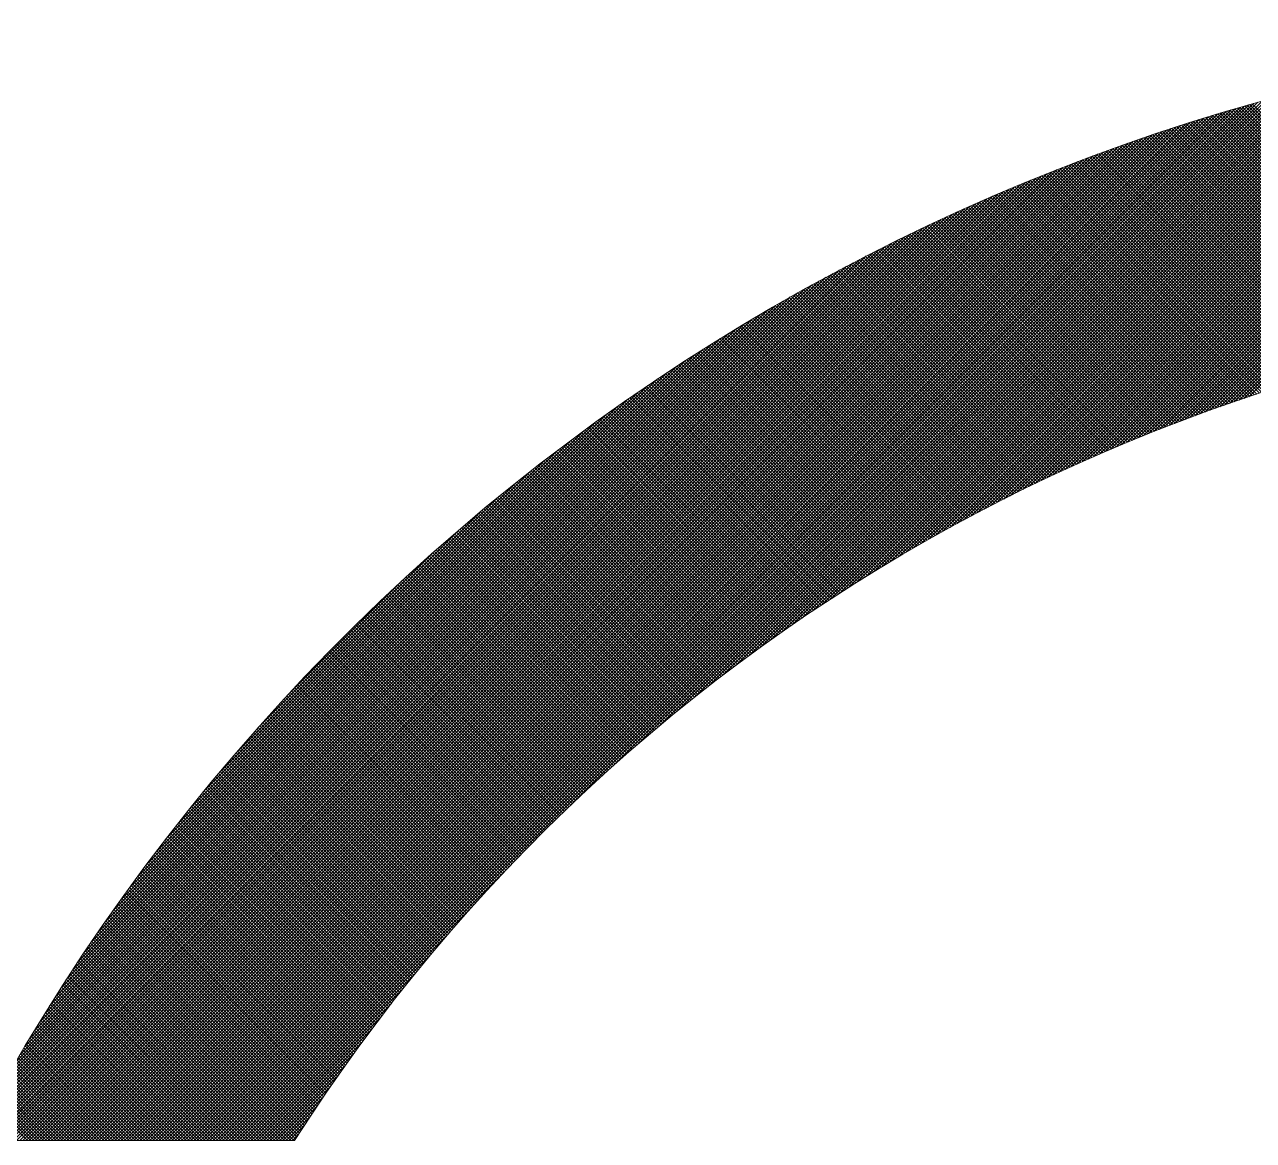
# Model space of a CAD drawing. Header units: millimetres. Extents: x 0 to 594, y 0 to 420.
# Drawn here: x 536.337 to 539.762, y 19.541 to 22.651 of the extents above; entities that cross this region are included whole.
import ezdxf

# ---------------------------------------------------------------- set-up
doc = ezdxf.new("R2010")
doc.units = ezdxf.units.MM
doc.header["$MEASUREMENT"] = 0
doc.linetypes.add('XKITLINE00', pattern=[0])

msp = doc.modelspace()

# ---------------------------------------------------------------- linework, layer by layer
at = {"color": 5, "linetype": 'XKITLINE00', "lineweight": 0}
for p, q in [((539.5421, 21.5398), (540.6062, 22.6039)), ((539.5564, 21.5452), (540.6163, 22.6052)), ((539.5706, 21.5506), (540.6264, 22.6064)), ((539.5847, 21.5559), (540.6365, 22.6077)), ((539.5987, 21.5611), (540.6466, 22.6089)), ((539.6127, 21.5662), (540.6566, 22.6101)), ((539.6266, 21.5713), (540.6666, 22.6113)), ((539.6404, 21.5763), (540.6766, 22.6125)), ((539.6542, 21.5812), (540.6866, 22.6136)), ((539.6679, 21.5861), (540.6966, 22.6148)), ((539.6815, 21.5908), (540.7065, 22.6159)), ((539.6951, 21.5955), (540.7165, 22.617)), ((539.7085, 21.6002), (540.7264, 22.618)), ((539.722, 21.6048), (540.7363, 22.6191)), ((539.7353, 21.6093), (540.7462, 22.6201)), ((539.7486, 21.6138), (540.756, 22.6212)), ((539.2039, 21.3961), (540.3778, 22.5699)), ((539.2204, 21.4038), (540.3884, 22.5717)), ((539.2369, 21.4114), (540.399, 22.5735)), ((539.2532, 21.4188), (540.4096, 22.5752)), ((539.2693, 21.4262), (540.4201, 22.5769)), ((539.2854, 21.4334), (540.4306, 22.5786)), ((539.3013, 21.4405), (540.4411, 22.5803)), ((539.3171, 21.4475), (540.4516, 22.5819)), ((539.3328, 21.4543), (540.4621, 22.5836)), ((539.3484, 21.4611), (540.4725, 22.5851)), ((539.3639, 21.4677), (540.4829, 22.5867)), ((539.3793, 21.4742), (540.4933, 22.5883)), ((539.3946, 21.4807), (540.5037, 22.5898)), ((539.4097, 21.487), (540.514, 22.5913)), ((539.4248, 21.4932), (540.5244, 22.5928)), ((539.4398, 21.4994), (540.5347, 22.5942)), ((539.4546, 21.5054), (540.5449, 22.5957)), ((539.4694, 21.5114), (540.5552, 22.5971)), ((539.4841, 21.5172), (540.5654, 22.5985)), ((539.4988, 21.523), (540.5756, 22.5999)), ((539.5133, 21.5287), (540.5858, 22.6012)), ((539.5277, 21.5343), (540.596, 22.6026)), ((538.8966, 21.239), (540.1933, 22.5357)), ((538.9163, 21.2499), (540.2044, 22.538)), ((538.9358, 21.2606), (540.2154, 22.5402)), ((538.955, 21.271), (540.2264, 22.5423)), ((538.974, 21.2811), (540.2374, 22.5445)), ((538.9928, 21.2911), (540.2483, 22.5466)), ((539.0114, 21.3008), (540.2593, 22.5487)), ((539.0298, 21.3104), (540.2702, 22.5507)), ((539.048, 21.3197), (540.281, 22.5528)), ((539.066, 21.3288), (540.2919, 22.5548)), ((539.0838, 21.3378), (540.3027, 22.5568)), ((539.1014, 21.3466), (540.3135, 22.5587)), ((539.1189, 21.3552), (540.3243, 22.5607)), ((539.1362, 21.3637), (540.335, 22.5626)), ((539.1533, 21.372), (540.3458, 22.5645)), ((539.1703, 21.3802), (540.3564, 22.5663)), ((539.1872, 21.3882), (540.3671, 22.5681)), ((538.585, 21.0511), (540.0353, 22.5015)), ((538.6101, 21.0675), (540.0468, 22.5042)), ((538.6347, 21.0832), (540.0583, 22.5068)), ((538.6588, 21.0985), (540.0697, 22.5094)), ((538.6823, 21.1132), (540.0811, 22.5119)), ((538.7054, 21.1274), (540.0924, 22.5144)), ((538.7281, 21.1413), (540.1038, 22.5169)), ((538.7504, 21.1547), (540.115, 22.5194)), ((538.7722, 21.1677), (540.1263, 22.5218)), ((538.7938, 21.1804), (540.1376, 22.5242)), ((538.8149, 21.1927), (540.1488, 22.5266)), ((538.8358, 21.2047), (540.1599, 22.5289)), ((538.8563, 21.2165), (540.1711, 22.5312)), ((538.8766, 21.2279), (540.1822, 22.5335)), ((538.204, 20.7763), (539.895, 22.4672)), ((538.2454, 20.8088), (539.9069, 22.4703)), ((538.2839, 20.8384), (539.9187, 22.4733)), ((538.32, 20.8658), (539.9305, 22.4763)), ((538.3543, 20.8912), (539.9423, 22.4792)), ((538.3869, 20.915), (539.9541, 22.4821)), ((538.4182, 20.9374), (539.9658, 22.485)), ((538.4483, 20.9587), (539.9775, 22.4878)), ((538.4773, 20.9789), (539.9891, 22.4906)), ((538.5054, 20.9981), (540.0007, 22.4934)), ((538.5327, 21.0165), (540.0123, 22.4961)), ((538.5592, 21.0342), (540.0238, 22.4988)), ((536.8803, 19.541), (539.7741, 22.4347)), ((536.8892, 19.541), (539.7864, 22.4382)), ((536.898, 19.541), (539.7986, 22.4415)), ((536.9068, 19.541), (539.8108, 22.4449)), ((536.9157, 19.541), (539.8229, 22.4482)), ((537.8623, 20.4788), (539.835, 22.4515)), ((537.9779, 20.5855), (539.8471, 22.4547)), ((538.0503, 20.6491), (539.8591, 22.4579)), ((538.1086, 20.6985), (539.8711, 22.461)), ((538.1589, 20.74), (539.8831, 22.4642)), ((536.7919, 19.541), (539.6492, 22.3982)), ((536.8008, 19.541), (539.6619, 22.402)), ((536.8096, 19.541), (539.6745, 22.4058)), ((536.8184, 19.541), (539.6871, 22.4096)), ((536.8273, 19.541), (539.6997, 22.4133)), ((536.8361, 19.541), (539.7122, 22.417)), ((536.845, 19.541), (539.7246, 22.4206)), ((536.8538, 19.541), (539.7371, 22.4242)), ((536.8626, 19.541), (539.7494, 22.4278)), ((536.8715, 19.541), (539.7618, 22.4313)), ((540.2862, 21.7608), (539.6489, 22.3981)), ((540.2935, 21.7624), (539.6557, 22.4002)), ((540.3008, 21.7639), (539.6625, 22.4022)), ((540.3081, 21.7655), (539.6693, 22.4043)), ((540.3154, 21.767), (539.6761, 22.4063)), ((540.3227, 21.7685), (539.6829, 22.4084)), ((540.3301, 21.77), (539.6897, 22.4104)), ((540.3374, 21.7715), (539.6965, 22.4124)), ((540.3447, 21.773), (539.7033, 22.4144)), ((540.3521, 21.7745), (539.7102, 22.4164)), ((540.3594, 21.776), (539.717, 22.4184)), ((540.3668, 21.7774), (539.7239, 22.4204)), ((540.3742, 21.7789), (539.7307, 22.4224)), ((540.3816, 21.7804), (539.7376, 22.4244)), ((540.389, 21.7818), (539.7444, 22.4263)), ((540.3964, 21.7832), (539.7513, 22.4283)), ((540.4038, 21.7846), (539.7582, 22.4303)), ((536.7212, 19.541), (539.546, 22.3657)), ((536.7301, 19.541), (539.559, 22.3699)), ((536.7389, 19.541), (539.5721, 22.3741)), ((536.7477, 19.541), (539.585, 22.3782)), ((536.7566, 19.541), (539.5979, 22.3823)), ((536.7654, 19.541), (539.6108, 22.3864)), ((536.7743, 19.541), (539.6237, 22.3904)), ((536.7831, 19.541), (539.6364, 22.3943)), ((540.171, 21.7346), (539.5414, 22.3642)), ((540.1781, 21.7363), (539.5481, 22.3664)), ((540.1853, 21.738), (539.5547, 22.3685)), ((540.1924, 21.7397), (539.5614, 22.3707)), ((540.1996, 21.7414), (539.5681, 22.3729)), ((540.2068, 21.743), (539.5748, 22.375)), ((540.2139, 21.7447), (539.5815, 22.3771)), ((540.2211, 21.7464), (539.5882, 22.3793)), ((540.2283, 21.748), (539.5949, 22.3814)), ((540.2355, 21.7496), (539.6017, 22.3835)), ((540.2428, 21.7513), (539.6084, 22.3856)), ((540.25, 21.7529), (539.6151, 22.3877)), ((540.2572, 21.7545), (539.6219, 22.3898)), ((540.2645, 21.7561), (539.6286, 22.3919)), ((540.2717, 21.7577), (539.6354, 22.394)), ((540.279, 21.7592), (539.6421, 22.3961)), ((536.6505, 19.541), (539.4395, 22.33)), ((536.6594, 19.541), (539.453, 22.3346)), ((536.6682, 19.541), (539.4665, 22.3392)), ((536.677, 19.541), (539.4798, 22.3438)), ((536.6859, 19.541), (539.4932, 22.3483)), ((536.6947, 19.541), (539.5064, 22.3527)), ((536.7035, 19.541), (539.5197, 22.3571)), ((536.7124, 19.541), (539.5328, 22.3614)), ((540.065, 21.708), (539.4422, 22.3309)), ((540.072, 21.7098), (539.4487, 22.3331)), ((540.0791, 21.7117), (539.4553, 22.3354)), ((540.0861, 21.7135), (539.4619, 22.3377)), ((540.0931, 21.7153), (539.4685, 22.3399)), ((540.1001, 21.7171), (539.4751, 22.3422)), ((540.1072, 21.7189), (539.4817, 22.3444)), ((540.1142, 21.7207), (539.4883, 22.3466)), ((540.1213, 21.7224), (539.4949, 22.3488)), ((540.1284, 21.7242), (539.5015, 22.3511)), ((540.1355, 21.726), (539.5082, 22.3533)), ((540.1426, 21.7277), (539.5148, 22.3555)), ((540.1497, 21.7294), (539.5214, 22.3577)), ((540.1568, 21.7312), (539.5281, 22.3599)), ((540.1639, 21.7329), (539.5347, 22.362)), ((536.5886, 19.541), (539.3434, 22.2957)), ((536.5975, 19.541), (539.3573, 22.3008)), ((536.6063, 19.541), (539.3712, 22.3058)), ((536.6152, 19.541), (539.385, 22.3108)), ((536.624, 19.541), (539.3987, 22.3156)), ((536.6328, 19.541), (539.4124, 22.3205)), ((536.6417, 19.541), (539.426, 22.3252)), ((539.961, 21.6795), (539.3444, 22.2961)), ((539.9678, 21.6814), (539.3509, 22.2984)), ((539.9747, 21.6834), (539.3573, 22.3008)), ((539.9816, 21.6853), (539.3638, 22.3032)), ((539.9885, 21.6873), (539.3703, 22.3055)), ((539.9954, 21.6892), (539.3768, 22.3078)), ((540.0024, 21.6911), (539.3833, 22.3102)), ((540.0093, 21.693), (539.3898, 22.3125)), ((540.0162, 21.6949), (539.3963, 22.3148)), ((540.0232, 21.6968), (539.4029, 22.3171)), ((540.0301, 21.6987), (539.4094, 22.3194)), ((540.0371, 21.7006), (539.4159, 22.3217)), ((540.0441, 21.7025), (539.4225, 22.324)), ((540.051, 21.7043), (539.429, 22.3263)), ((540.058, 21.7062), (539.4356, 22.3286)), ((536.5356, 19.541), (539.2585, 22.2639)), ((536.5444, 19.541), (539.2728, 22.2694)), ((536.5533, 19.541), (539.2871, 22.2748)), ((536.5621, 19.541), (539.3013, 22.2801)), ((536.571, 19.541), (539.3154, 22.2854)), ((536.5798, 19.541), (539.3294, 22.2906)), ((539.8655, 21.6512), (539.2544, 22.2623)), ((539.8723, 21.6533), (539.2608, 22.2648)), ((539.879, 21.6553), (539.2672, 22.2672)), ((539.8858, 21.6574), (539.2736, 22.2696)), ((539.8926, 21.6594), (539.28, 22.2721)), ((539.8994, 21.6615), (539.2864, 22.2745)), ((539.9062, 21.6635), (539.2928, 22.2769)), ((539.913, 21.6655), (539.2992, 22.2793)), ((539.9199, 21.6676), (539.3057, 22.2818)), ((539.9267, 21.6696), (539.3121, 22.2842)), ((539.9335, 21.6716), (539.3185, 22.2866)), ((539.9404, 21.6736), (539.325, 22.2889)), ((539.9472, 21.6755), (539.3314, 22.2913)), ((539.9541, 21.6775), (539.3379, 22.2937)), ((536.4826, 19.541), (539.1711, 22.2295)), ((536.4914, 19.541), (539.1859, 22.2354)), ((536.5003, 19.541), (539.2006, 22.2413)), ((536.5091, 19.541), (539.2152, 22.247)), ((536.5179, 19.541), (539.2297, 22.2527)), ((536.5268, 19.541), (539.2442, 22.2583)), ((539.7716, 21.6214), (539.1657, 22.2273)), ((539.7783, 21.6236), (539.172, 22.2299)), ((539.7849, 21.6257), (539.1783, 22.2324)), ((539.7916, 21.6279), (539.1846, 22.2349)), ((539.7983, 21.6301), (539.1909, 22.2374)), ((539.805, 21.6322), (539.1972, 22.2399)), ((539.8117, 21.6343), (539.2035, 22.2425)), ((539.8184, 21.6365), (539.2099, 22.245)), ((539.8251, 21.6386), (539.2162, 22.2475)), ((539.8318, 21.6407), (539.2226, 22.2499)), ((539.8385, 21.6428), (539.2289, 22.2524)), ((539.8453, 21.6449), (539.2353, 22.2549)), ((539.852, 21.647), (539.2417, 22.2574)), ((539.8587, 21.6491), (539.248, 22.2598)), ((536.4384, 19.541), (539.0962, 22.1987)), ((536.4472, 19.541), (539.1113, 22.2051)), ((536.4561, 19.541), (539.1264, 22.2113)), ((536.4649, 19.541), (539.1414, 22.2175)), ((536.4737, 19.541), (539.1563, 22.2235)), ((539.6857, 21.5923), (539.0843, 22.1938)), ((539.6923, 21.5946), (539.0905, 22.1964)), ((539.6989, 21.5969), (539.0968, 22.199)), ((539.7054, 21.5991), (539.103, 22.2016)), ((539.712, 21.6014), (539.1092, 22.2042)), ((539.7186, 21.6036), (539.1155, 22.2068)), ((539.7252, 21.6059), (539.1217, 22.2094)), ((539.7318, 21.6081), (539.128, 22.212)), ((539.7384, 21.6103), (539.1342, 22.2145)), ((539.745, 21.6126), (539.1405, 22.2171)), ((539.7517, 21.6148), (539.1468, 22.2197)), ((539.7583, 21.617), (539.1531, 22.2222)), ((539.7649, 21.6192), (539.1594, 22.2248)), ((536.3853, 19.541), (539.0033, 22.1589)), ((536.3942, 19.541), (539.019, 22.1658)), ((536.403, 19.541), (539.0346, 22.1726)), ((536.4119, 19.541), (539.0501, 22.1792)), ((536.4207, 19.541), (539.0656, 22.1858)), ((536.4295, 19.541), (539.0809, 22.1923)), ((539.6012, 21.562), (539.004, 22.1592)), ((539.6076, 21.5644), (539.0101, 22.1619)), ((539.6141, 21.5667), (539.0163, 22.1646)), ((539.6206, 21.5691), (539.0224, 22.1673)), ((539.6271, 21.5715), (539.0286, 22.1699)), ((539.6335, 21.5738), (539.0347, 22.1726)), ((539.64, 21.5761), (539.0409, 22.1753)), ((539.6465, 21.5785), (539.0471, 22.1779)), ((539.6531, 21.5808), (539.0533, 22.1806)), ((539.6596, 21.5831), (539.0595, 22.1832)), ((539.6661, 21.5854), (539.0657, 22.1859)), ((539.6726, 21.5877), (539.0719, 22.1885)), ((539.6792, 21.59), (539.0781, 22.1911)), ((536.35, 19.541), (538.9394, 22.1304)), ((536.3588, 19.541), (538.9555, 22.1377)), ((536.3677, 19.541), (538.9716, 22.1448)), ((536.3765, 19.541), (538.9875, 22.1519)), ((539.5242, 21.5329), (538.9307, 22.1264)), ((539.5306, 21.5354), (538.9368, 22.1292)), ((539.5369, 21.5378), (538.9428, 22.1319)), ((539.5433, 21.5403), (538.9489, 22.1347)), ((539.5497, 21.5427), (538.955, 22.1374)), ((539.5561, 21.5452), (538.9611, 22.1402)), ((539.5625, 21.5476), (538.9672, 22.1429)), ((539.569, 21.55), (538.9733, 22.1456)), ((539.5754, 21.5524), (538.9794, 22.1484)), ((539.5818, 21.5548), (538.9856, 22.1511)), ((539.5883, 21.5572), (538.9917, 22.1538)), ((539.5947, 21.5596), (538.9978, 22.1565)), ((536.3058, 19.541), (538.8571, 22.0923)), ((536.3146, 19.541), (538.8738, 22.1001)), ((536.3235, 19.541), (538.8904, 22.1079)), ((536.3323, 19.541), (538.9068, 22.1155)), ((536.3412, 19.541), (538.9232, 22.123)), ((539.4419, 21.5002), (538.8522, 22.09)), ((539.4482, 21.5028), (538.8582, 22.0928)), ((539.4545, 21.5054), (538.8642, 22.0956)), ((539.4608, 21.5079), (538.8702, 22.0985)), ((539.4671, 21.5104), (538.8763, 22.1013)), ((539.4734, 21.513), (538.8823, 22.1041)), ((539.4797, 21.5155), (538.8883, 22.1069)), ((539.4861, 21.518), (538.8943, 22.1097)), ((539.4924, 21.5205), (538.9004, 22.1125)), ((539.4987, 21.523), (538.9064, 22.1153)), ((539.5051, 21.5255), (538.9125, 22.1181)), ((539.5114, 21.528), (538.9185, 22.1209)), ((539.5178, 21.5304), (538.9246, 22.1236)), ((536.2704, 19.541), (538.789, 22.0596)), ((536.2793, 19.541), (538.8063, 22.0679)), ((536.2881, 19.541), (538.8233, 22.0762)), ((536.297, 19.541), (538.8403, 22.0843)), ((539.3733, 21.4717), (538.7866, 22.0584)), ((539.3795, 21.4743), (538.7925, 22.0613)), ((539.3857, 21.4769), (538.7985, 22.0642)), ((539.3919, 21.4796), (538.8044, 22.067)), ((539.3981, 21.4822), (538.8104, 22.0699)), ((539.4044, 21.4848), (538.8163, 22.0728)), ((539.4106, 21.4874), (538.8223, 22.0757)), ((539.4169, 21.49), (538.8283, 22.0785)), ((539.4231, 21.4925), (538.8343, 22.0814)), ((539.4294, 21.4951), (538.8402, 22.0843)), ((539.4357, 21.4977), (538.8462, 22.0871)), ((536.2351, 19.541), (538.7188, 22.0247)), ((536.2439, 19.541), (538.7366, 22.0336)), ((536.2528, 19.541), (538.7542, 22.0424)), ((536.2616, 19.541), (538.7717, 22.0511)), ((539.2993, 21.4396), (538.7158, 22.0231)), ((539.3054, 21.4423), (538.7216, 22.0261)), ((539.3116, 21.445), (538.7275, 22.0291)), ((539.3177, 21.4477), (538.7334, 22.032)), ((539.3239, 21.4504), (538.7393, 22.035)), ((539.33, 21.4531), (538.7452, 22.0379)), ((539.3362, 21.4558), (538.7511, 22.0408)), ((539.3423, 21.4584), (538.757, 22.0438)), ((539.3485, 21.4611), (538.7629, 22.0467)), ((539.3547, 21.4638), (538.7688, 22.0496)), ((539.3609, 21.4664), (538.7747, 22.0525)), ((539.3671, 21.469), (538.7807, 22.0555)), ((536.1997, 19.541), (538.646, 21.9872)), ((536.2086, 19.541), (538.6645, 21.9969)), ((536.2174, 19.541), (538.6827, 22.0063)), ((536.2262, 19.541), (538.7008, 22.0155)), ((539.2263, 21.4065), (538.6457, 21.9871)), ((539.2324, 21.4093), (538.6515, 21.9901)), ((539.2384, 21.4121), (538.6573, 21.9932)), ((539.2445, 21.4149), (538.6632, 21.9962)), ((539.2505, 21.4176), (538.669, 21.9992)), ((539.2566, 21.4204), (538.6748, 22.0022)), ((539.2627, 21.4232), (538.6806, 22.0052)), ((539.2688, 21.4259), (538.6865, 22.0082)), ((539.2749, 21.4287), (538.6923, 22.0112)), ((539.281, 21.4314), (538.6982, 22.0142)), ((539.2871, 21.4341), (538.704, 22.0172)), ((539.2932, 21.4369), (538.7099, 22.0202)), ((536.1909, 19.541), (538.6274, 21.9775)), ((536.2007, 19.5596), (538.6086, 21.9675)), ((536.2108, 19.5786), (538.5896, 21.9573)), ((539.1602, 21.3754), (538.5822, 21.9534)), ((539.1662, 21.3782), (538.588, 21.9565)), ((539.1722, 21.3811), (538.5937, 21.9596)), ((539.1782, 21.3839), (538.5995, 21.9626)), ((539.1842, 21.3868), (538.6052, 21.9657)), ((539.1902, 21.3896), (538.611, 21.9688)), ((539.1962, 21.3924), (538.6168, 21.9719)), ((539.2022, 21.3953), (538.6226, 21.9749)), ((539.2082, 21.3981), (538.6283, 21.978)), ((539.2142, 21.4009), (538.6341, 21.981)), ((539.2203, 21.4037), (538.6399, 21.9841)), ((536.2212, 19.5978), (538.5704, 21.947)), ((536.2317, 19.6172), (538.551, 21.9364)), ((536.2425, 19.6368), (538.5314, 21.9257)), ((539.095, 21.3434), (538.5194, 21.919)), ((539.1009, 21.3463), (538.5251, 21.9222)), ((539.1068, 21.3493), (538.5307, 21.9253)), ((539.1127, 21.3522), (538.5364, 21.9284)), ((539.1186, 21.3551), (538.5421, 21.9316)), ((539.1245, 21.358), (538.5479, 21.9347)), ((539.1305, 21.3609), (538.5536, 21.9378)), ((539.1364, 21.3638), (538.5593, 21.941)), ((539.1424, 21.3667), (538.565, 21.9441)), ((539.1483, 21.3696), (538.5707, 21.9472)), ((539.1543, 21.3725), (538.5765, 21.9503)), ((536.2535, 19.6566), (538.5116, 21.9147)), ((536.2647, 19.6767), (538.4915, 21.9035)), ((536.2762, 19.697), (538.4712, 21.892)), ((539.0363, 21.3137), (538.4628, 21.8872)), ((539.0421, 21.3167), (538.4684, 21.8904)), ((539.048, 21.3197), (538.4741, 21.8936)), ((539.0538, 21.3227), (538.4797, 21.8968)), ((539.0597, 21.3257), (538.4854, 21.9)), ((539.0655, 21.3286), (538.491, 21.9032)), ((539.0714, 21.3316), (538.4967, 21.9063)), ((539.0773, 21.3346), (538.5023, 21.9095)), ((539.0832, 21.3375), (538.508, 21.9127)), ((539.0891, 21.3405), (538.5137, 21.9158)), ((536.2879, 19.7175), (538.4507, 21.8803)), ((536.2999, 19.7383), (538.4298, 21.8683)), ((536.3121, 19.7594), (538.4087, 21.856)), ((538.9725, 21.2803), (538.4012, 21.8516)), ((538.9782, 21.2834), (538.4067, 21.8549)), ((538.984, 21.2864), (538.4123, 21.8581)), ((538.9898, 21.2895), (538.4179, 21.8614)), ((538.9956, 21.2925), (538.4235, 21.8646)), ((539.0014, 21.2956), (538.4291, 21.8679)), ((539.0072, 21.2986), (538.4347, 21.8711)), ((539.013, 21.3016), (538.4403, 21.8743)), ((539.0188, 21.3047), (538.4459, 21.8776)), ((539.0246, 21.3077), (538.4515, 21.8808)), ((539.0304, 21.3107), (538.4572, 21.884)), ((536.3247, 19.7808), (538.3874, 21.8435)), ((536.3375, 19.8025), (538.3657, 21.8307)), ((536.3507, 19.8245), (538.3437, 21.8175)), ((538.9151, 21.2493), (538.3457, 21.8187)), ((538.9208, 21.2524), (538.3512, 21.822)), ((538.9265, 21.2555), (538.3567, 21.8253)), ((538.9323, 21.2586), (538.3623, 21.8286)), ((538.938, 21.2617), (538.3678, 21.8319)), ((538.9437, 21.2649), (538.3734, 21.8352)), ((538.9495, 21.268), (538.3789, 21.8385)), ((538.9552, 21.271), (538.3845, 21.8418)), ((538.9609, 21.2741), (538.39, 21.8451)), ((538.9667, 21.2772), (538.3956, 21.8483)), ((536.3642, 19.8468), (538.3213, 21.804)), ((536.378, 19.8695), (538.2987, 21.7901)), ((538.8527, 21.2144), (538.2852, 21.7819)), ((538.8584, 21.2176), (538.2907, 21.7853)), ((538.864, 21.2208), (538.2962, 21.7886)), ((538.8697, 21.224), (538.3017, 21.792)), ((538.8753, 21.2272), (538.3072, 21.7953)), ((538.881, 21.2303), (538.3126, 21.7987)), ((538.8867, 21.2335), (538.3181, 21.802)), ((538.8923, 21.2367), (538.3236, 21.8054)), ((538.898, 21.2398), (538.3291, 21.8087)), ((538.9037, 21.243), (538.3346, 21.812)), ((538.9094, 21.2461), (538.3402, 21.8154)), ((536.3923, 19.8926), (538.2756, 21.7759)), ((536.4069, 19.9161), (538.2521, 21.7613)), ((538.7967, 21.1821), (538.2309, 21.7479)), ((538.8022, 21.1853), (538.2363, 21.7513)), ((538.8078, 21.1886), (538.2417, 21.7547)), ((538.8134, 21.1919), (538.2471, 21.7581)), ((538.819, 21.1951), (538.2526, 21.7616)), ((538.8246, 21.1983), (538.258, 21.765)), ((538.8302, 21.2016), (538.2634, 21.7684)), ((538.8358, 21.2048), (538.2689, 21.7717)), ((538.8415, 21.208), (538.2743, 21.7751)), ((538.8471, 21.2112), (538.2798, 21.7785)), ((536.4219, 19.94), (538.2282, 21.7462)), ((536.4374, 19.9643), (538.2039, 21.7307)), ((536.4534, 19.9891), (538.1791, 21.7148)), ((538.7412, 21.1492), (538.177, 21.7134)), ((538.7467, 21.1525), (538.1823, 21.7169)), ((538.7522, 21.1558), (538.1877, 21.7203)), ((538.7578, 21.1591), (538.1931, 21.7238)), ((538.7633, 21.1624), (538.1985, 21.7273)), ((538.7689, 21.1657), (538.2038, 21.7307)), ((538.7744, 21.169), (538.2092, 21.7342)), ((538.78, 21.1723), (538.2146, 21.7376)), ((538.7855, 21.1756), (538.22, 21.741)), ((538.7911, 21.1788), (538.2254, 21.7445)), ((536.4699, 20.0145), (538.1537, 21.6983)), ((536.487, 20.0404), (538.1278, 21.6812)), ((538.6918, 21.119), (538.1289, 21.6819)), ((538.6973, 21.1224), (538.1342, 21.6854)), ((538.7027, 21.1258), (538.1396, 21.6889)), ((538.7082, 21.1291), (538.1449, 21.6924)), ((538.7137, 21.1325), (538.1502, 21.696)), ((538.7192, 21.1358), (538.1556, 21.6994)), ((538.7247, 21.1392), (538.1609, 21.7029)), ((538.7302, 21.1425), (538.1663, 21.7064)), ((538.7357, 21.1458), (538.1716, 21.7099)), ((536.5047, 20.0669), (538.1013, 21.6635)), ((536.523, 20.094), (538.0742, 21.6452)), ((538.6375, 21.085), (538.076, 21.6464)), ((538.6429, 21.0884), (538.0813, 21.65)), ((538.6483, 21.0918), (538.0865, 21.6536)), ((538.6537, 21.0952), (538.0918, 21.6571)), ((538.6591, 21.0987), (538.0971, 21.6607)), ((538.6645, 21.1021), (538.1024, 21.6642)), ((538.67, 21.1055), (538.1077, 21.6678)), ((538.6754, 21.1089), (538.113, 21.6713)), ((538.6809, 21.1123), (538.1183, 21.6749)), ((538.6863, 21.1156), (538.1236, 21.6784)), ((536.542, 20.1219), (538.0463, 21.6262)), ((538.5837, 21.0503), (538.0236, 21.6105)), ((538.5891, 21.0538), (538.0288, 21.6141)), ((538.5944, 21.0573), (538.034, 21.6177)), ((538.5998, 21.0608), (538.0392, 21.6213)), ((538.6051, 21.0643), (538.0445, 21.6249)), ((538.6105, 21.0677), (538.0497, 21.6285)), ((538.6159, 21.0712), (538.055, 21.6321)), ((538.6213, 21.0746), (538.0602, 21.6357)), ((538.6267, 21.0781), (538.0655, 21.6393)), ((538.6321, 21.0815), (538.0707, 21.6429)), ((536.5618, 20.1505), (538.0177, 21.6064)), ((536.5825, 20.18), (537.9882, 21.5857)), ((538.5358, 21.0187), (537.9768, 21.5777)), ((538.5411, 21.0222), (537.982, 21.5814)), ((538.5464, 21.0257), (537.9872, 21.585)), ((538.5517, 21.0293), (537.9923, 21.5887)), ((538.5571, 21.0328), (537.9975, 21.5923)), ((538.5624, 21.0363), (538.0027, 21.596)), ((538.5677, 21.0398), (538.0079, 21.5996)), ((538.573, 21.0433), (538.0131, 21.6032)), ((538.5784, 21.0468), (538.0183, 21.6069)), ((536.6041, 20.2105), (537.9577, 21.5641)), ((538.4884, 20.9865), (537.9304, 21.5445)), ((538.4937, 20.9901), (537.9356, 21.5482)), ((538.4989, 20.9937), (537.9407, 21.5519)), ((538.5042, 20.9973), (537.9459, 21.5556)), ((538.5094, 21.0009), (537.951, 21.5593)), ((538.5147, 21.0044), (537.9561, 21.563)), ((538.52, 21.008), (537.9613, 21.5667)), ((538.5253, 21.0115), (537.9665, 21.5703)), ((538.5305, 21.0151), (537.9716, 21.574)), ((536.6268, 20.242), (537.9262, 21.5414)), ((536.6507, 20.2748), (537.8934, 21.5175)), ((538.4415, 20.9539), (537.8845, 21.5109)), ((538.4467, 20.9575), (537.8896, 21.5147)), ((538.4519, 20.9612), (537.8947, 21.5184)), ((538.4571, 20.9648), (537.8998, 21.5221)), ((538.4623, 20.9684), (537.9049, 21.5259)), ((538.4675, 20.9721), (537.91, 21.5296)), ((538.4727, 20.9757), (537.9151, 21.5333)), ((538.478, 20.9793), (537.9202, 21.5371)), ((538.4832, 20.9829), (537.9253, 21.5408)), ((536.676, 20.3089), (537.8593, 21.4922)), ((538.395, 20.9208), (537.8389, 21.4769)), ((538.4002, 20.9245), (537.844, 21.4807)), ((538.4053, 20.9282), (537.849, 21.4845)), ((538.4105, 20.9319), (537.8541, 21.4883)), ((538.4156, 20.9356), (537.8591, 21.4921)), ((538.4208, 20.9393), (537.8642, 21.4958)), ((538.426, 20.9429), (537.8693, 21.4996)), ((538.4311, 20.9466), (537.8743, 21.5034)), ((538.4363, 20.9502), (537.8794, 21.5071)), ((536.7029, 20.3447), (537.8235, 21.4653)), ((538.349, 20.8873), (537.7938, 21.4425)), ((538.3541, 20.891), (537.7988, 21.4464)), ((538.3592, 20.8948), (537.8038, 21.4502)), ((538.3643, 20.8985), (537.8088, 21.454)), ((538.3694, 20.9022), (537.8138, 21.4579)), ((538.3745, 20.906), (537.8188, 21.4617)), ((538.3796, 20.9097), (537.8238, 21.4655)), ((538.3848, 20.9134), (537.8289, 21.4693)), ((538.3899, 20.9171), (537.8339, 21.4731)), ((536.7317, 20.3823), (537.7859, 21.4364)), ((536.7628, 20.4223), (537.7459, 21.4054)), ((538.3034, 20.8533), (537.749, 21.4078)), ((538.3085, 20.8571), (537.7539, 21.4116)), ((538.3135, 20.8609), (537.7589, 21.4155)), ((538.3186, 20.8647), (537.7639, 21.4194)), ((538.3236, 20.8685), (537.7688, 21.4233)), ((538.3287, 20.8722), (537.7738, 21.4271)), ((538.3338, 20.876), (537.7788, 21.431)), ((538.3388, 20.8798), (537.7838, 21.4348)), ((538.3439, 20.8835), (537.7888, 21.4387)), ((536.7967, 20.465), (537.7032, 21.3714)), ((538.2583, 20.8188), (537.7046, 21.3726)), ((538.2633, 20.8227), (537.7095, 21.3765)), ((538.2683, 20.8265), (537.7144, 21.3804)), ((538.2733, 20.8304), (537.7194, 21.3844)), ((538.2783, 20.8342), (537.7243, 21.3883)), ((538.2833, 20.838), (537.7292, 21.3922)), ((538.2884, 20.8419), (537.7341, 21.3961)), ((538.2934, 20.8457), (537.7391, 21.4)), ((538.2984, 20.8495), (537.744, 21.4039)), ((538.2137, 20.7839), (537.6606, 21.337)), ((538.2186, 20.7878), (537.6655, 21.341)), ((538.2236, 20.7917), (537.6704, 21.345)), ((538.2285, 20.7956), (537.6752, 21.3489)), ((538.2335, 20.7995), (537.6801, 21.3529)), ((538.2384, 20.8034), (537.685, 21.3568)), ((538.2434, 20.8073), (537.6899, 21.3608)), ((538.2484, 20.8111), (537.6948, 21.3647)), ((538.2534, 20.815), (537.6997, 21.3687)), ((536.8342, 20.5114), (537.6568, 21.3339)), ((538.1744, 20.7525), (537.6218, 21.3051)), ((538.1793, 20.7565), (537.6267, 21.3091)), ((538.1842, 20.7604), (537.6315, 21.3131)), ((538.1891, 20.7644), (537.6363, 21.3171)), ((538.194, 20.7683), (537.6412, 21.3211)), ((538.1989, 20.7722), (537.646, 21.3251)), ((538.2038, 20.7761), (537.6509, 21.3291)), ((538.2088, 20.78), (537.6558, 21.3331)), ((536.8766, 20.5625), (537.6056, 21.2916)), ((538.1306, 20.7168), (537.5786, 21.2688)), ((538.1354, 20.7208), (537.5834, 21.2728)), ((538.1403, 20.7248), (537.5882, 21.2769)), ((538.1451, 20.7288), (537.593, 21.2809)), ((538.15, 20.7327), (537.5978, 21.285)), ((538.1549, 20.7367), (537.6026, 21.289)), ((538.1597, 20.7407), (537.6074, 21.293)), ((538.1646, 20.7446), (537.6122, 21.2971)), ((538.1695, 20.7486), (537.617, 21.3011)), ((536.926, 20.6208), (537.5474, 21.2422)), ((538.092, 20.6846), (537.5405, 21.2362)), ((538.0968, 20.6887), (537.5452, 21.2403)), ((538.1016, 20.6927), (537.55, 21.2444)), ((538.1065, 20.6967), (537.5547, 21.2485)), ((538.1113, 20.7008), (537.5595, 21.2525)), ((538.1161, 20.7048), (537.5643, 21.2566)), ((538.1209, 20.7088), (537.569, 21.2607)), ((538.1258, 20.7128), (537.5738, 21.2647)), ((538.0538, 20.6521), (537.5026, 21.2033)), ((538.0586, 20.6562), (537.5074, 21.2074)), ((538.0634, 20.6603), (537.5121, 21.2116)), ((538.0681, 20.6644), (537.5168, 21.2157)), ((538.0729, 20.6684), (537.5215, 21.2198)), ((538.0777, 20.6725), (537.5262, 21.2239)), ((538.0825, 20.6765), (537.531, 21.228)), ((538.0872, 20.6806), (537.5357, 21.2321)), ((536.987, 20.6906), (537.4776, 21.1812)), ((538.0113, 20.6151), (537.4605, 21.1659)), ((538.016, 20.6193), (537.4651, 21.1701)), ((538.0207, 20.6234), (537.4698, 21.1743)), ((538.0254, 20.6275), (537.4745, 21.1784)), ((538.0301, 20.6316), (537.4792, 21.1826)), ((538.0349, 20.6357), (537.4838, 21.1868)), ((538.0396, 20.6398), (537.4885, 21.1909)), ((538.0443, 20.6439), (537.4932, 21.195)), ((538.0491, 20.648), (537.4979, 21.1992)), ((537.9738, 20.5819), (537.4233, 21.1324)), ((537.9785, 20.586), (537.4279, 21.1366)), ((537.9832, 20.5902), (537.4326, 21.1408)), ((537.9878, 20.5944), (537.4372, 21.145)), ((537.9925, 20.5985), (537.4418, 21.1492)), ((537.9972, 20.6027), (537.4465, 21.1534)), ((538.0019, 20.6068), (537.4511, 21.1576)), ((538.0066, 20.611), (537.4558, 21.1618)), ((537.9367, 20.5483), (537.3864, 21.0986)), ((537.9414, 20.5525), (537.391, 21.1028)), ((537.946, 20.5567), (537.3956, 21.1071)), ((537.9506, 20.5609), (537.4002, 21.1113)), ((537.9552, 20.5651), (537.4048, 21.1155)), ((537.9599, 20.5693), (537.4094, 21.1198)), ((537.9645, 20.5735), (537.414, 21.124)), ((537.9692, 20.5777), (537.4187, 21.1282)), ((537.0737, 20.7861), (537.3821, 21.0945)), ((537.9, 20.5143), (537.3499, 21.0644)), ((537.9046, 20.5186), (537.3544, 21.0687)), ((537.9091, 20.5228), (537.359, 21.073)), ((537.9137, 20.5271), (537.3635, 21.0773)), ((537.9183, 20.5313), (537.3681, 21.0815)), ((537.9229, 20.5356), (537.3727, 21.0858)), ((537.9275, 20.5398), (537.3773, 21.0901)), ((537.9321, 20.544), (537.3818, 21.0943)), ((537.8636, 20.48), (537.3136, 21.03)), ((537.8681, 20.4843), (537.3181, 21.0343)), ((537.8727, 20.4886), (537.3226, 21.0386)), ((537.8772, 20.4929), (537.3272, 21.0429)), ((537.8817, 20.4972), (537.3317, 21.0472)), ((537.8863, 20.5015), (537.3362, 21.0515)), ((537.8909, 20.5057), (537.3408, 21.0558)), ((537.8954, 20.51), (537.3453, 21.0601)), ((537.8275, 20.4453), (537.2776, 20.9952)), ((537.832, 20.4497), (537.2821, 20.9996)), ((537.8365, 20.454), (537.2866, 21.0039)), ((537.841, 20.4584), (537.2911, 21.0083)), ((537.8455, 20.4627), (537.2956, 21.0126)), ((537.85, 20.467), (537.3001, 21.017)), ((537.8545, 20.4713), (537.3046, 21.0213)), ((537.8591, 20.4757), (537.3091, 21.0256)), ((537.7918, 20.4103), (537.242, 20.9602)), ((537.7963, 20.4147), (537.2464, 20.9646)), ((537.8007, 20.4191), (537.2509, 20.9689)), ((537.8052, 20.4235), (537.2553, 20.9733)), ((537.8097, 20.4279), (537.2598, 20.9777)), ((537.8141, 20.4322), (537.2642, 20.9821)), ((537.8186, 20.4366), (537.2687, 20.9865)), ((537.8231, 20.441), (537.2732, 20.9908)), ((537.7609, 20.3794), (537.211, 20.9292)), ((537.7653, 20.3838), (537.2155, 20.9337)), ((537.7697, 20.3882), (537.2199, 20.9381)), ((537.7741, 20.3927), (537.2243, 20.9425)), ((537.7785, 20.3971), (537.2287, 20.9469)), ((537.783, 20.4015), (537.2331, 20.9513)), ((537.7874, 20.4059), (537.2376, 20.9557)), ((537.7259, 20.3437), (537.176, 20.8936)), ((537.7302, 20.3482), (537.1803, 20.8981)), ((537.7346, 20.3527), (537.1847, 20.9025)), ((537.739, 20.3571), (537.1891, 20.907)), ((537.7433, 20.3616), (537.1935, 20.9115)), ((537.7477, 20.366), (537.1979, 20.9159)), ((537.7521, 20.3705), (537.2022, 20.9203)), ((537.7565, 20.3749), (537.2066, 20.9248)), ((537.6912, 20.3077), (537.1412, 20.8577)), ((537.6955, 20.3122), (537.1455, 20.8622)), ((537.6998, 20.3167), (537.1498, 20.8667)), ((537.7041, 20.3212), (537.1542, 20.8712)), ((537.7085, 20.3257), (537.1585, 20.8757)), ((537.7128, 20.3302), (537.1629, 20.8802)), ((537.7171, 20.3347), (537.1672, 20.8846)), ((537.7215, 20.3392), (537.1716, 20.8891)), ((537.6611, 20.2759), (537.111, 20.826)), ((537.6654, 20.2804), (537.1153, 20.8305)), ((537.6697, 20.285), (537.1196, 20.8351)), ((537.6739, 20.2896), (537.1239, 20.8396)), ((537.6782, 20.2941), (537.1282, 20.8441)), ((537.6825, 20.2986), (537.1325, 20.8486)), ((537.6868, 20.3032), (537.1369, 20.8532)), ((537.6271, 20.2392), (537.0768, 20.7895)), ((537.6313, 20.2438), (537.081, 20.7941)), ((537.6355, 20.2484), (537.0853, 20.7986)), ((537.6398, 20.253), (537.0896, 20.8032)), ((537.644, 20.2576), (537.0939, 20.8078)), ((537.6483, 20.2622), (537.0981, 20.8123)), ((537.6526, 20.2668), (537.1024, 20.8169)), ((537.6568, 20.2713), (537.1067, 20.8214)), ((537.5976, 20.2068), (537.0471, 20.7573)), ((537.6018, 20.2115), (537.0513, 20.7619)), ((537.606, 20.2161), (537.0556, 20.7665)), ((537.6102, 20.2207), (537.0598, 20.7711)), ((537.6144, 20.2254), (537.064, 20.7757)), ((537.6186, 20.23), (537.0683, 20.7803)), ((537.6228, 20.2346), (537.0725, 20.7849)), ((537.5642, 20.1695), (537.0135, 20.7202)), ((537.5683, 20.1742), (537.0176, 20.7249)), ((537.5725, 20.1789), (537.0218, 20.7295)), ((537.5767, 20.1835), (537.026, 20.7342)), ((537.5808, 20.1882), (537.0302, 20.7388)), ((537.585, 20.1929), (537.0344, 20.7434)), ((537.5892, 20.1975), (537.0387, 20.7481)), ((537.5934, 20.2022), (537.0429, 20.7527)), ((537.5353, 20.1365), (536.9843, 20.6875)), ((537.5394, 20.1413), (536.9884, 20.6922)), ((537.5435, 20.146), (536.9926, 20.6969)), ((537.5476, 20.1507), (536.9967, 20.7016)), ((537.5518, 20.1554), (537.0009, 20.7063)), ((537.5559, 20.1601), (537.0051, 20.7109)), ((537.56, 20.1648), (537.0093, 20.7156)), ((537.5066, 20.1033), (536.9553, 20.6546)), ((537.5107, 20.1081), (536.9594, 20.6593)), ((537.5148, 20.1128), (536.9636, 20.6641)), ((537.5189, 20.1176), (536.9677, 20.6688)), ((537.523, 20.1223), (536.9718, 20.6735)), ((537.5271, 20.1271), (536.976, 20.6782)), ((537.5312, 20.1318), (536.9801, 20.6829)), ((537.4782, 20.0698), (536.9266, 20.6215)), ((537.4823, 20.0746), (536.9307, 20.6262)), ((537.4863, 20.0794), (536.9348, 20.631)), ((537.4904, 20.0842), (536.9389, 20.6357)), ((537.4944, 20.089), (536.943, 20.6405)), ((537.4985, 20.0938), (536.9471, 20.6452)), ((537.5025, 20.0986), (536.9512, 20.6499)), ((537.4461, 20.0312), (536.8941, 20.5833)), ((537.4501, 20.0361), (536.8981, 20.5881)), ((537.4541, 20.0409), (536.9022, 20.5929)), ((537.4581, 20.0457), (536.9062, 20.5977)), ((537.4621, 20.0506), (536.9103, 20.6024)), ((537.4662, 20.0554), (536.9144, 20.6072)), ((537.4702, 20.0602), (536.9184, 20.612)), ((537.4742, 20.065), (536.9225, 20.6167)), ((537.4183, 19.9971), (536.8658, 20.5497)), ((537.4223, 20.002), (536.8699, 20.5545)), ((537.4263, 20.0069), (536.8739, 20.5593)), ((537.4302, 20.0118), (536.8779, 20.5641)), ((537.4342, 20.0166), (536.8819, 20.5689)), ((537.4382, 20.0215), (536.886, 20.5737)), ((537.4422, 20.0264), (536.89, 20.5785)), ((537.3908, 19.9628), (536.8379, 20.5158)), ((537.3947, 19.9677), (536.8418, 20.5206)), ((537.3987, 19.9726), (536.8458, 20.5255)), ((537.4026, 19.9775), (536.8498, 20.5303)), ((537.4065, 19.9825), (536.8538, 20.5352)), ((537.4105, 19.9874), (536.8578, 20.54)), ((537.4144, 19.9923), (536.8618, 20.5448)), ((537.3636, 19.9282), (536.8101, 20.4816)), ((537.3674, 19.9331), (536.8141, 20.4865)), ((537.3713, 19.9381), (536.818, 20.4914)), ((537.3752, 19.943), (536.822, 20.4963)), ((537.3791, 19.948), (536.8259, 20.5012)), ((537.383, 19.9529), (536.8299, 20.506)), ((537.3869, 19.9579), (536.8339, 20.5109)), ((537.3366, 19.8933), (536.7826, 20.4473)), ((537.3404, 19.8983), (536.7865, 20.4522)), ((537.3443, 19.9033), (536.7904, 20.4571)), ((537.3481, 19.9083), (536.7944, 20.462)), ((537.352, 19.9133), (536.7983, 20.4669)), ((537.3558, 19.9182), (536.8022, 20.4718)), ((537.3597, 19.9232), (536.8062, 20.4767)), ((537.3099, 19.8581), (536.7553, 20.4127)), ((537.3137, 19.8631), (536.7592, 20.4176)), ((537.3175, 19.8682), (536.7631, 20.4226)), ((537.3213, 19.8732), (536.767, 20.4275)), ((537.3251, 19.8782), (536.7709, 20.4325)), ((537.3289, 19.8833), (536.7748, 20.4374)), ((537.3328, 19.8883), (536.7787, 20.4423)), ((537.2835, 19.8227), (536.7283, 20.3778)), ((537.2872, 19.8277), (536.7321, 20.3828)), ((537.291, 19.8328), (536.736, 20.3878)), ((537.2948, 19.8379), (536.7398, 20.3928)), ((537.2985, 19.843), (536.7437, 20.3978)), ((537.3023, 19.848), (536.7476, 20.4028)), ((537.3061, 19.8531), (536.7514, 20.4077)), ((537.261, 19.7921), (536.7053, 20.3478)), ((537.2648, 19.7972), (536.7091, 20.3528)), ((537.2685, 19.8023), (536.7129, 20.3578)), ((537.2722, 19.8074), (536.7168, 20.3628)), ((537.276, 19.8125), (536.7206, 20.3679)), ((537.2797, 19.8176), (536.7244, 20.3729)), ((537.2351, 19.7561), (536.6787, 20.3125)), ((537.2388, 19.7613), (536.6825, 20.3176)), ((537.2425, 19.7664), (536.6863, 20.3226)), ((537.2462, 19.7715), (536.6901, 20.3277)), ((537.2499, 19.7767), (536.6939, 20.3327)), ((537.2536, 19.7818), (536.6977, 20.3377)), ((537.2573, 19.7869), (536.7015, 20.3428)), ((537.2095, 19.7199), (536.6523, 20.277)), ((537.2131, 19.7251), (536.6561, 20.2821)), ((537.2168, 19.7302), (536.6599, 20.2872)), ((537.2204, 19.7354), (536.6636, 20.2923)), ((537.2241, 19.7406), (536.6674, 20.2973)), ((537.2278, 19.7458), (536.6711, 20.3024)), ((537.2314, 19.7509), (536.6749, 20.3075)), ((536.9245, 19.541), (537.6894, 20.3059)), ((537.1841, 19.6833), (536.6262, 20.2413)), ((537.1877, 19.6886), (536.6299, 20.2464)), ((537.1914, 19.6938), (536.6337, 20.2515)), ((537.195, 19.699), (536.6374, 20.2566)), ((537.1986, 19.7042), (536.6411, 20.2617)), ((537.2022, 19.7095), (536.6449, 20.2668)), ((537.2059, 19.7147), (536.6486, 20.2719)), ((537.1626, 19.6518), (536.604, 20.2104)), ((537.1662, 19.6571), (536.6077, 20.2156)), ((537.1698, 19.6623), (536.6114, 20.2207)), ((537.1734, 19.6676), (536.6151, 20.2259)), ((537.177, 19.6729), (536.6188, 20.231)), ((537.1805, 19.6781), (536.6225, 20.2361)), ((537.1378, 19.6148), (536.5784, 20.1742)), ((537.1413, 19.6201), (536.582, 20.1794)), ((537.1449, 19.6254), (536.5857, 20.1846)), ((537.1484, 19.6307), (536.5893, 20.1898)), ((537.152, 19.636), (536.593, 20.1949)), ((537.1555, 19.6413), (536.5967, 20.2001)), ((537.1591, 19.6465), (536.6004, 20.2053)), ((536.9334, 19.541), (537.5827, 20.1903)), ((537.1133, 19.5774), (536.5529, 20.1378)), ((537.1168, 19.5828), (536.5566, 20.143)), ((537.1202, 19.5881), (536.5602, 20.1482)), ((537.1238, 19.5935), (536.5638, 20.1534)), ((537.1273, 19.5988), (536.5674, 20.1586)), ((537.1308, 19.6041), (536.5711, 20.1638)), ((537.1343, 19.6095), (536.5747, 20.169)), ((537.0925, 19.5452), (536.5313, 20.1063)), ((537.0959, 19.5506), (536.5349, 20.1116)), ((537.0994, 19.556), (536.5385, 20.1168)), ((537.1028, 19.5614), (536.5421, 20.1221)), ((537.1063, 19.5667), (536.5457, 20.1273)), ((537.1098, 19.5721), (536.5493, 20.1325)), ((536.9422, 19.541), (537.5191, 20.1179)), ((537.0348, 19.541), (536.5064, 20.0694)), ((537.0437, 19.541), (536.5099, 20.0747)), ((537.0525, 19.541), (536.5135, 20.08)), ((537.0614, 19.541), (536.517, 20.0853)), ((537.0702, 19.541), (536.5206, 20.0905)), ((537.079, 19.541), (536.5242, 20.0958)), ((537.0879, 19.541), (536.5278, 20.1011)), ((536.9818, 19.541), (536.4852, 20.0376)), ((536.9906, 19.541), (536.4887, 20.0429)), ((536.9995, 19.541), (536.4922, 20.0482)), ((537.0083, 19.541), (536.4958, 20.0535)), ((537.0172, 19.541), (536.4993, 20.0588)), ((537.026, 19.541), (536.5028, 20.0641)), ((536.951, 19.541), (537.4697, 20.0596)), ((536.9288, 19.541), (536.4641, 20.0056)), ((536.9376, 19.541), (536.4676, 20.0109)), ((536.9465, 19.541), (536.4711, 20.0163)), ((536.9553, 19.541), (536.4746, 20.0216)), ((536.9641, 19.541), (536.4781, 20.027)), ((536.973, 19.541), (536.4817, 20.0323)), ((536.9599, 19.541), (537.4282, 20.0093)), ((536.8669, 19.541), (536.4398, 19.968)), ((536.8757, 19.541), (536.4433, 19.9734)), ((536.8846, 19.541), (536.4468, 19.9788)), ((536.8934, 19.541), (536.4502, 19.9842)), ((536.9023, 19.541), (536.4537, 19.9895)), ((536.9111, 19.541), (536.4572, 19.9949)), ((536.9199, 19.541), (536.4607, 20.0002)), ((536.8139, 19.541), (536.4192, 19.9356)), ((536.8227, 19.541), (536.4226, 19.941)), ((536.8315, 19.541), (536.4261, 19.9464)), ((536.8404, 19.541), (536.4295, 19.9518)), ((536.8492, 19.541), (536.4329, 19.9572)), ((536.8581, 19.541), (536.4364, 19.9626)), ((536.9687, 19.541), (537.3919, 19.9642)), ((536.7608, 19.541), (536.3988, 19.903)), ((536.7697, 19.541), (536.4022, 19.9085)), ((536.7785, 19.541), (536.4056, 19.9139)), ((536.7874, 19.541), (536.409, 19.9194)), ((536.7962, 19.541), (536.4124, 19.9248)), ((536.805, 19.541), (536.4158, 19.9302)), ((536.9775, 19.541), (537.3594, 19.9228)), ((536.699, 19.541), (536.3751, 19.8648)), ((536.7078, 19.541), (536.3785, 19.8703)), ((536.7166, 19.541), (536.3819, 19.8757)), ((536.7255, 19.541), (536.3852, 19.8812)), ((536.7343, 19.541), (536.3886, 19.8867)), ((536.7432, 19.541), (536.392, 19.8921)), ((536.752, 19.541), (536.3954, 19.8976)), ((536.9864, 19.541), (537.3298, 19.8843)), ((536.6459, 19.541), (536.3551, 19.8318)), ((536.6548, 19.541), (536.3584, 19.8373)), ((536.6636, 19.541), (536.3618, 19.8428)), ((536.6724, 19.541), (536.3651, 19.8483)), ((536.6813, 19.541), (536.3684, 19.8538)), ((536.6901, 19.541), (536.3718, 19.8593)), ((536.9952, 19.541), (537.3024, 19.8482)), ((536.5929, 19.541), (536.3352, 19.7986)), ((536.6017, 19.541), (536.3385, 19.8042)), ((536.6106, 19.541), (536.3418, 19.8097)), ((536.6194, 19.541), (536.3451, 19.8152)), ((536.6283, 19.541), (536.3484, 19.8208)), ((536.6371, 19.541), (536.3518, 19.8263)), ((537.0041, 19.541), (537.277, 19.8139)), ((536.5399, 19.541), (536.3156, 19.7653)), ((536.5487, 19.541), (536.3188, 19.7708)), ((536.5575, 19.541), (536.3221, 19.7764)), ((536.5664, 19.541), (536.3254, 19.782)), ((536.5752, 19.541), (536.3286, 19.7875)), ((536.5841, 19.541), (536.3319, 19.7931)), ((537.0129, 19.541), (537.2532, 19.7813)), ((536.4868, 19.541), (536.2961, 19.7317)), ((536.4957, 19.541), (536.2993, 19.7373)), ((536.5045, 19.541), (536.3025, 19.7429)), ((536.5133, 19.541), (536.3058, 19.7485)), ((536.5222, 19.541), (536.309, 19.7541)), ((536.531, 19.541), (536.3123, 19.7597)), ((537.0217, 19.541), (537.2308, 19.75)), ((536.4338, 19.541), (536.2768, 19.698)), ((536.4426, 19.541), (536.28, 19.7036)), ((536.4515, 19.541), (536.2832, 19.7093)), ((536.4603, 19.541), (536.2864, 19.7149)), ((536.4692, 19.541), (536.2896, 19.7205)), ((536.478, 19.541), (536.2928, 19.7261)), ((537.0306, 19.541), (537.2095, 19.7199)), ((536.3719, 19.541), (536.2545, 19.6584)), ((536.3808, 19.541), (536.2577, 19.6641)), ((536.3896, 19.541), (536.2608, 19.6697)), ((536.3984, 19.541), (536.264, 19.6754)), ((536.4073, 19.541), (536.2672, 19.681)), ((536.4161, 19.541), (536.2704, 19.6867)), ((536.425, 19.541), (536.2736, 19.6923)), ((537.0394, 19.541), (537.1893, 19.6909)), ((537.0483, 19.541), (537.1701, 19.6628)), ((536.3454, 19.541), (536.245, 19.6413)), ((536.3543, 19.541), (536.2482, 19.647)), ((536.3631, 19.541), (536.2513, 19.6527)), ((537.0571, 19.541), (537.1517, 19.6355)), ((537.0659, 19.541), (537.134, 19.609)), ((537.0748, 19.541), (537.117, 19.5832)), ((537.0836, 19.541), (537.1007, 19.558)), ((536.1908, 19.541), (537.0897, 19.541))]:
    msp.add_line(p, q, dxfattribs=at)
for radius, start, end in [(5.832, 27.81814, 152.18186), (5.0544, 32.579, 147.421)]:
    msp.add_arc((541.3488, 16.8194), radius, start, end, dxfattribs=at)

doc.saveas('drawing.dxf')
